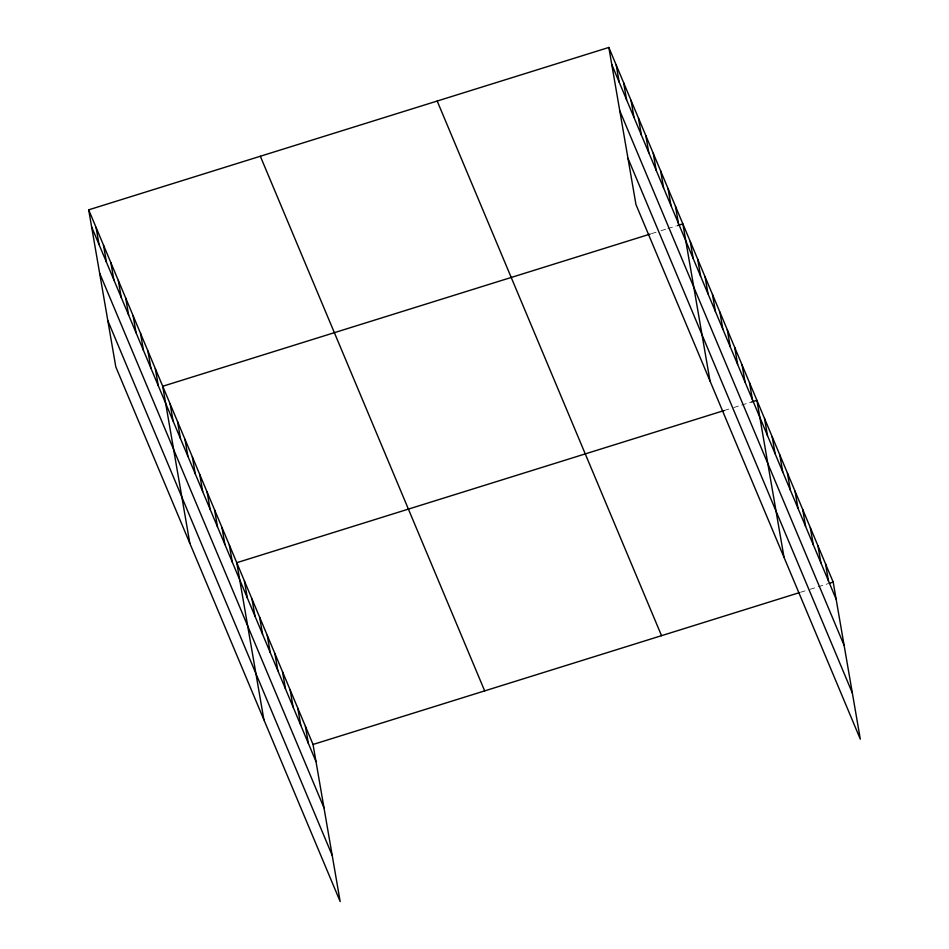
<?xml version="1.0" encoding="UTF-8"?>
<svg xmlns="http://www.w3.org/2000/svg" width="949" height="949" viewBox="0 0 949 949"><rect width="100%" height="100%" fill="white"/><g stroke="black" fill="none" stroke-linecap="round" stroke-linejoin="round"><path stroke-width="0.71" stroke-dasharray="4.75 3.56" d="M651.536 233.668L656.981 231.959M661.073 230.69L666.518 228.982M667.882 228.555L676.056 226.004M724.206 410.526L731.015 408.39M733.743 407.548L751.454 402.02M800.481 592.295L807.302 590.171M810.019 589.317L816.84 587.194M818.192 586.767L827.73 583.789"/><path stroke-width="1.42" d="M88.684 209.836L313.04 744.467L340.169 901.55L115.814 366.907L88.684 209.836L608.831 47.45L833.186 582.093L860.316 739.164L635.96 204.533L608.831 47.45M650.172 234.083L162.718 386.267L189.847 543.338M677.42 225.577L682.865 223.881L710.006 380.964M724.206 410.526L236.752 562.698L263.893 719.769M751.454 402.02L756.899 400.312L784.04 557.395M313.04 744.467L799.129 592.722M829.094 583.362L833.186 582.093M611.785 64.508L836.128 599.151M619.768 110.713L844.112 645.356M627.989 158.329L852.332 692.96M437.181 101.033L661.536 635.676M260.334 156.241L484.678 690.884M91.638 226.894L315.981 761.537M99.609 273.098L323.965 807.741M107.842 320.703L332.186 855.346M825.559 563.92L828.501 580.978M817.931 545.734L820.873 562.804M810.304 527.561L813.246 544.619M802.676 509.376L805.618 526.446M795.048 491.202L797.99 508.273M787.421 473.029L790.363 490.087M779.793 454.844L782.735 471.914M772.154 436.67L775.108 453.729M764.526 418.497L767.48 435.555M749.496 382.672L752.45 399.731M742.094 365.033L745.048 382.091M734.692 347.381L737.646 364.452M727.29 329.742L730.232 346.8M719.888 312.102L722.83 329.161M712.485 294.451L715.427 311.521M705.083 276.811L708.025 293.87M697.681 259.172L700.623 276.23M690.267 241.52L693.221 258.591M675.463 206.241L678.416 223.3M668.06 188.59L671.014 205.66M660.658 170.95L663.612 188.021M653.256 153.311L656.198 170.369M645.854 135.671L648.796 152.73M638.452 118.02L641.394 135.09M631.049 100.38L633.991 117.439M623.635 82.741L626.589 99.799M616.233 65.09L619.187 82.16M305.4 726.293L308.354 743.364M297.772 708.12L300.726 725.178M290.145 689.935L293.099 707.005M282.517 671.762L285.471 688.82M274.89 653.588L277.843 670.646M267.262 635.403L270.216 652.473M259.635 617.23L262.588 634.288M252.007 599.044L254.961 616.115M244.379 580.871L247.333 597.941M229.35 545.046L232.303 562.116M221.947 527.407L224.901 544.477M214.545 509.767L217.487 526.825M207.143 492.116L210.085 509.186M199.741 474.476L202.683 491.546M192.339 456.837L195.28 473.895M184.936 439.197L187.878 456.255M177.522 421.546L180.476 438.616M170.12 403.906L173.074 420.965M155.316 368.615L158.269 385.685M147.914 350.976L150.855 368.034M140.511 333.336L143.453 350.395M133.109 315.685L136.051 332.755M125.707 298.045L128.649 315.115M118.305 280.406L121.247 297.464M110.891 262.754L113.844 279.825M103.488 245.115L106.442 262.185M96.086 227.475L99.04 244.534"/></g></svg>
